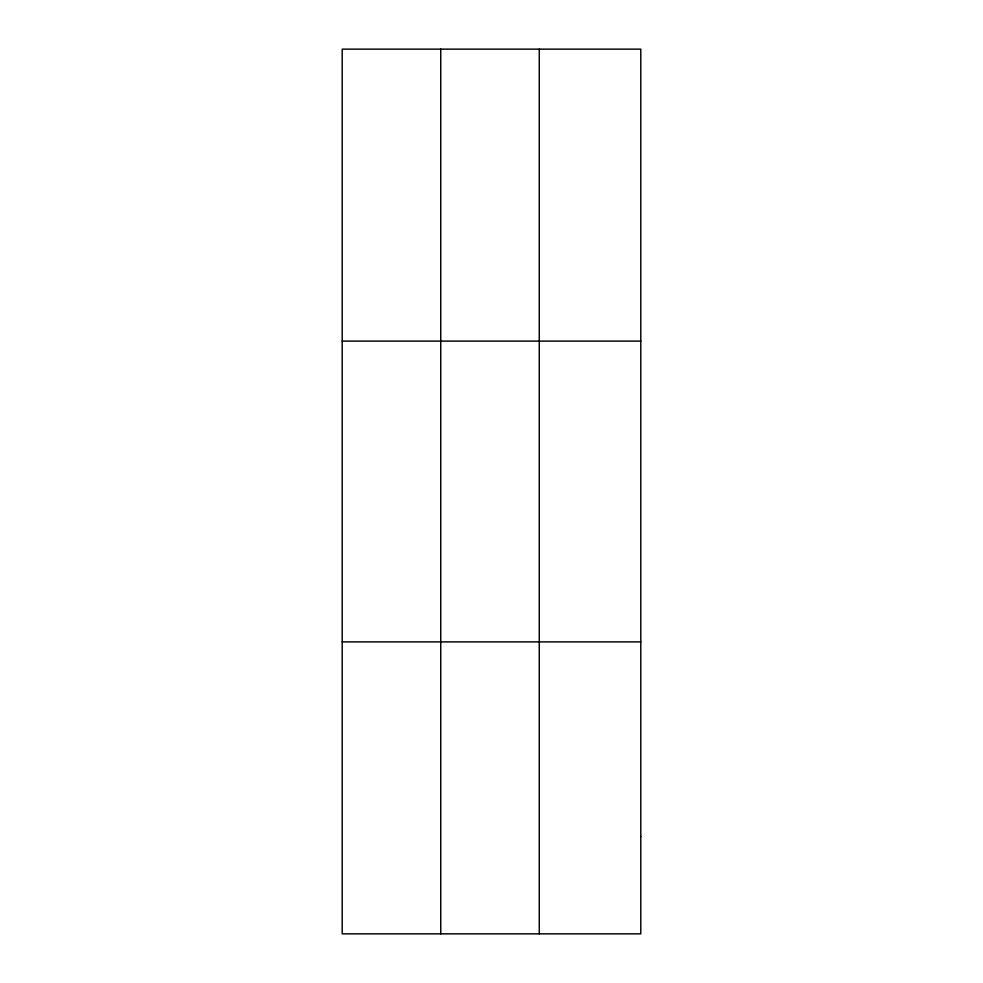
<?xml version="1.0" encoding="UTF-8"?>
<svg xmlns="http://www.w3.org/2000/svg" width="983" height="983" viewBox="0 0 983 983"><rect width="100%" height="100%" fill="white"/><g stroke="black" fill="none" stroke-linecap="round" stroke-linejoin="round"><path stroke-width="1.47" d="M440.74 933.85L440.74 49.15M539.274 933.85L539.274 49.15M342.207 341.101L640.793 341.101M342.207 641.899L640.793 641.899M640.793 836.533L640.793 933.85L342.207 933.85L342.207 49.15L640.793 49.15L640.793 836.533"/></g></svg>
